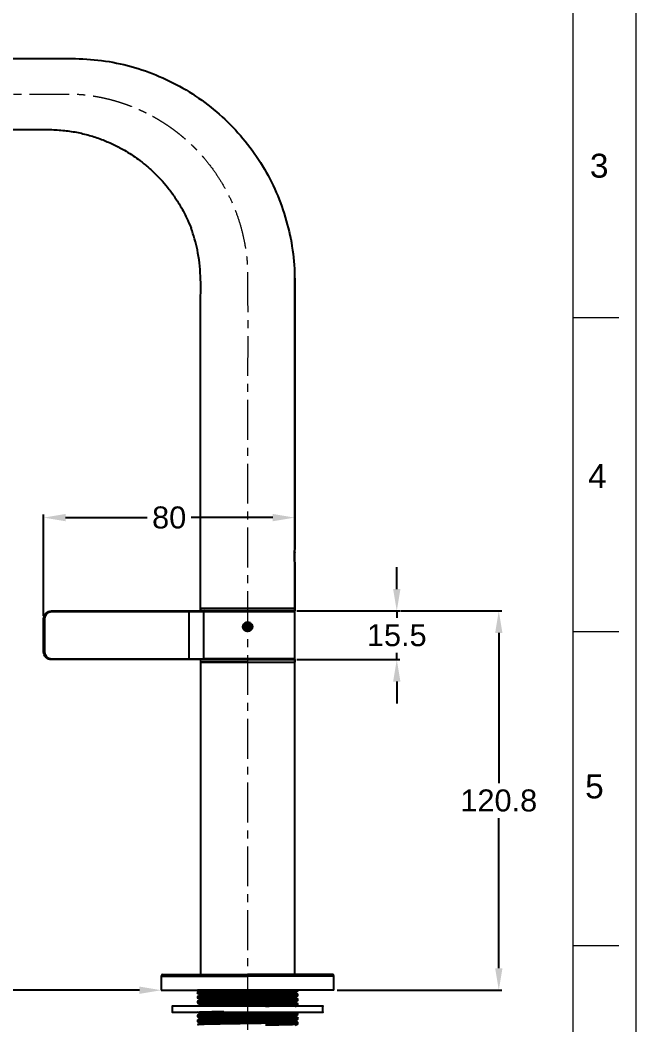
# Model space of a CAD drawing. Header units: millimetres. Extents: x 4823 to 5417, y 1245 to 2085.
# Drawn here: x 5220.6 to 5416.7, y 1540.1 to 1860.2 of the extents above; entities that cross this region are included whole.
import ezdxf

# ---------------------------------------------------------------- set-up
doc = ezdxf.new("R2010")
doc.units = ezdxf.units.MM
doc.linetypes.add('CENTERX2', pattern=[20.32, 12.7, -2.54, 2.54, -2.54])
for name, color, linetype, lineweight in [('CENTER', 1, 'CENTERX2', 15), ('DIM', 3, 'Continuous', 9), ('FORM', 7, 'Continuous', 13)]:
    doc.layers.add(name, color=color, linetype=linetype, lineweight=lineweight)
doc.styles.get("Standard").update_dxf_attribs({"font": 'arial.ttf'})
doc.dimstyles.new('사본(2) Standard', dxfattribs={"dimtxt": 6, "dimasz": 6, "dimexe": 1, "dimexo": 1, "dimgap": 0.8, "dimtad": 1, "dimtih": 1, "dimtoh": 1, "dimdec": 1, "dimdsep": 46, "dimtxsty": 'Standard', "dimcen": 0.09, "dimclrd": 3, "dimclre": 3, "dimclrt": 4, "dimadec": 0, "dimazin": 0, "dimtfac": 1, "dimtdec": 1, "dimtmove": 0, "dimatfit": 3, "dimfxl": 1.25, "dimtolj": 1, "dimtzin": 0, "dimarcsym": 1})

# ---------------------------------------------------------------- blocks, each defined once
blk = doc.blocks.new('*D9')
at = {"layer": 'Defpoints', "color": 0, "transparency": 16777216}
for p in [(5308.05, 1701.7), (5228.05, 1669.45), (5308.05, 1669.45)]:
    blk.add_point(p, dxfattribs=at)
at = {"layer": 'DIM', "color": 3, "linetype": 'ByBlock', "lineweight": -2, "transparency": 16777216}
for p, q in [((5228.05, 1670.45), (5228.05, 1702.7)), ((5235.05, 1701.7), (5261.05, 1701.7)), ((5301.05, 1701.7), (5275.06, 1701.7)), ((5308.05, 1670.45), (5308.05, 1702.7))]:
    blk.add_line(p, q, dxfattribs=at)
at = {"layer": 'DIM', "color": 3, "transparency": 16777216}
for points in [[(5235.05, 1702.87), (5235.05, 1700.54), (5228.05, 1701.7)], [(5301.05, 1702.87), (5301.05, 1700.54), (5308.05, 1701.7)]]:
    blk.add_solid(points, dxfattribs=at)
at = {"layer": 'DIM', "color": 4, "transparency": 16777216, "insert": (5268.05, 1701.7), "char_height": 7, "attachment_point": 5}
blk.add_mtext('\\A1;80', dxfattribs=at)
blk = doc.blocks.new('*D10')
at = {"layer": 'Defpoints', "color": 0, "transparency": 16777216}
for p in [(5307.75, 1671.95), (5307.75, 1656.45), (5340.55, 1656.45)]:
    blk.add_point(p, dxfattribs=at)
at = {"layer": 'DIM', "color": 3, "linetype": 'ByBlock', "lineweight": -2, "transparency": 16777216}
for p, q in [((5340.55, 1678.95), (5340.55, 1685.95)), ((5308.75, 1671.95), (5341.55, 1671.95)), ((5340.55, 1671.95), (5340.55, 1669.77)), ((5340.55, 1656.45), (5340.55, 1658.62)), ((5308.75, 1656.45), (5341.55, 1656.45)), ((5340.55, 1649.45), (5340.55, 1642.45))]:
    blk.add_line(p, q, dxfattribs=at)
at = {"layer": 'DIM', "color": 3, "transparency": 16777216}
for points in [[(5339.39, 1678.95), (5341.72, 1678.95), (5340.55, 1671.95)], [(5339.39, 1649.45), (5341.72, 1649.45), (5340.55, 1656.45)]]:
    blk.add_solid(points, dxfattribs=at)
at = {"layer": 'DIM', "color": 4, "transparency": 16777216, "insert": (5340.55, 1664.2), "char_height": 7, "attachment_point": 5}
blk.add_mtext('\\A1;15.5', dxfattribs=at)
blk = doc.blocks.new('*D11')
at = {"layer": 'Defpoints', "color": 0, "transparency": 16777216}
for p in [(5055.32, 1821.87), (5265.55, 1551.15), (5265.55, 1551.15)]:
    blk.add_point(p, dxfattribs=at)
at = {"layer": 'DIM', "color": 3, "linetype": 'ByBlock', "lineweight": -2, "transparency": 16777216}
for p, q in [((5055.32, 1820.87), (5055.32, 1550.15)), ((5062.32, 1551.15), (5146.6, 1551.15)), ((5258.55, 1551.15), (5174.27, 1551.15))]:
    blk.add_line(p, q, dxfattribs=at)
at = {"layer": 'DIM', "color": 3, "transparency": 16777216}
for points in [[(5062.32, 1552.31), (5062.32, 1549.98), (5055.32, 1551.15)], [(5258.55, 1552.31), (5258.55, 1549.98), (5265.55, 1551.15)]]:
    blk.add_solid(points, dxfattribs=at)
at = {"layer": 'DIM', "color": 4, "transparency": 16777216, "insert": (5160.44, 1551.15), "char_height": 7, "attachment_point": 5}
blk.add_mtext('\\A1;210.2', dxfattribs=at)
blk = doc.blocks.new('*D16')
at = {"layer": 'Defpoints', "color": 0, "transparency": 16777216}
for p in [(5340.71, 1671.95), (5373.05, 1671.95), (5320.55, 1551.15)]:
    blk.add_point(p, dxfattribs=at)
at = {"layer": 'DIM', "color": 3, "linetype": 'ByBlock', "lineweight": -2, "transparency": 16777216}
for p, q in [((5341.71, 1671.95), (5374.05, 1671.95)), ((5373.05, 1664.95), (5373.05, 1617.12)), ((5373.05, 1558.15), (5373.05, 1605.97)), ((5321.55, 1551.15), (5374.05, 1551.15))]:
    blk.add_line(p, q, dxfattribs=at)
at = {"layer": 'DIM', "color": 3, "transparency": 16777216}
for points in [[(5371.89, 1664.95), (5374.22, 1664.95), (5373.05, 1671.95)], [(5371.89, 1558.15), (5374.22, 1558.15), (5373.05, 1551.15)]]:
    blk.add_solid(points, dxfattribs=at)
at = {"layer": 'DIM', "color": 4, "transparency": 16777216, "insert": (5373.05, 1611.55), "char_height": 7, "attachment_point": 5}
blk.add_mtext('\\A1;120.8', dxfattribs=at)

msp = doc.modelspace()

# ---------------------------------------------------------------- linework, layer by layer
for p, q in [((5308.05, 1690.7), (5308.05, 1777.93)), ((5308.05, 1556.15), (5308.05, 1687.5)), ((5278.05, 1671.95), (5278.05, 1674.11)), ((5277.91, 1551.15), (5309.05, 1551.15))]:
    msp.add_line(p, q)
at = {"linetype": 'Continuous'}
msp.add_line((5308.05, 1692.22), (5308.05, 1692.22), dxfattribs=at)
at = {"extrusion": (0, 1, 0)}
for p, q in [((5230.55, 1671.95), (5274.32, 1671.95)), ((5274.32, 1671.65), (5230.55, 1671.65)), ((5274.32, 1671.95), (5278.54, 1671.95)), ((5274.32, 1671.95), (5274.32, 1671.65)), ((5279, 1671.65), (5274.32, 1671.65)), ((5274.32, 1671.65), (5274.32, 1656.75)), ((5278.05, 1672.75), (5278.05, 1673.55)), ((5278.05, 1672.75), (5278.05, 1671.95)), ((5278.05, 1672.75), (5308.05, 1672.75)), ((5278.05, 1672.75), (5279.15, 1672.75)), ((5292.37, 1672.75), (5278.05, 1672.75)), ((5278.54, 1671.95), (5308.05, 1671.95)), ((5279, 1671.65), (5279, 1656.75)), ((5308.05, 1671.65), (5279, 1671.65)), ((5308.05, 1672.75), (5292.37, 1672.75)), ((5306.95, 1672.75), (5307.75, 1672.75)), ((5308.05, 1673.55), (5308.05, 1672.75)), ((5308.05, 1672.75), (5308.05, 1671.95)), ((5308.05, 1656.75), (5308.05, 1671.65)), ((5228.05, 1658.95), (5228.05, 1669.45)), ((5228.35, 1669.45), (5228.35, 1658.95)), ((5292, 1667.99), (5292, 1665.88)), ((5292.38, 1668.27), (5292.38, 1665.62)), ((5292.57, 1668.35), (5292.57, 1665.55)), ((5293.05, 1668.43), (5293.05, 1665.47)), ((5293.53, 1668.35), (5293.53, 1665.55)), ((5293.73, 1668.28), (5293.73, 1665.63)), ((5294.11, 1668.01), (5294.11, 1665.91)), ((5230.55, 1656.75), (5274.32, 1656.75)), ((5274.32, 1656.45), (5230.55, 1656.45)), ((5274.32, 1656.45), (5274.32, 1656.75)), ((5274.32, 1656.75), (5279, 1656.75)), ((5278.54, 1656.45), (5274.32, 1656.45)), ((5278.05, 1656.45), (5278.05, 1655.65)), ((5278.05, 1655.65), (5278.05, 1556.15)), ((5278.05, 1655.65), (5308.05, 1655.65)), ((5293.05, 1655.65), (5278.05, 1655.65)), ((5278.54, 1656.45), (5308.05, 1656.45)), ((5308.05, 1656.75), (5279, 1656.75)), ((5293.05, 1655.65), (5308.05, 1655.65)), ((5308.05, 1656.45), (5308.05, 1655.65)), ((5308.05, 1556.15), (5308.05, 1655.65)), ((5266.05, 1556.15), (5293.05, 1556.15)), ((5320.05, 1556.15), (5293.05, 1556.15)), ((5265.55, 1555.65), (5265.55, 1551.15)), ((5265.55, 1555.65), (5293.05, 1555.65)), ((5320.55, 1555.65), (5293.05, 1555.65)), ((5320.55, 1551.15), (5320.55, 1555.65)), ((5265.55, 1551.15), (5293.05, 1551.15)), ((5320.55, 1551.15), (5293.05, 1551.15))]:
    msp.add_line(p, q, dxfattribs=at)
at = {"extrusion": (0, 0, -1)}
for centre, start, end in [((-5230.55, 1669.45), 360, 90), ((-5230.55, 1658.95), 270, 360)]:
    msp.add_arc(centre, 2.5, start, end, dxfattribs=at)
for centre, radius, start, end in [((5230.55, 1669.45), 2.2, 90, 180), ((5307.75, 1671.65), 0.3, 0, 90), ((5230.55, 1658.95), 2.2, 180, 270), ((5307.75, 1656.75), 0.3, 270, 0), ((5266.05, 1555.65), 0.5, 90, 180), ((5320.05, 1555.65), 0.5, 0, 90)]:
    msp.add_arc(centre, radius, start, end)
for centre, start_param, end_param in [((5279.28, 1671.65), 0, 1.570796), ((5279.28, 1656.75), 1.570796, 3.141593)]:
    msp.add_ellipse(centre, major_axis=(0, 0.3), ratio=0.93675, start_param=start_param, end_param=end_param)
for points, knots in [([(5028.55, 1847.95), (5031.57, 1847.95), (5037.77, 1847.95), (5047.16, 1847.95), (5056.71, 1847.95), (5066.27, 1847.95), (5075.82, 1847.95), (5085.37, 1847.95), (5094.93, 1847.95), (5104.48, 1847.95), (5114.03, 1847.95), (5123.59, 1847.95), (5133.14, 1847.95), (5142.69, 1847.95), (5152.25, 1847.95), (5161.8, 1847.95), (5171.36, 1847.95), (5180.91, 1847.95), (5190.46, 1847.95), (5200.02, 1847.95), (5209.57, 1847.94), (5219.12, 1847.96), (5228.69, 1847.91), (5238.18, 1848.09), (5247.76, 1847.37), (5257.1, 1845.28), (5266.1, 1841.97), (5274.56, 1837.48), (5282.34, 1831.9), (5289.31, 1825.33), (5295.33, 1817.88), (5300.29, 1809.7), (5304.12, 1800.89), (5306.72, 1791.69), (5308.1, 1782.2), (5308.04, 1772.65), (5308.06, 1763.12), (5308.05, 1744.72), (5308.05, 1721.96), (5308.05, 1701.12), (5308.05, 1691.5)], [0, 0, 0, 0, 0.0221, 0.04542, 0.068741, 0.092061, 0.115382, 0.138703, 0.162023, 0.185344, 0.208664, 0.231985, 0.255305, 0.278626, 0.301946, 0.325267, 0.348587, 0.371908, 0.395228, 0.418549, 0.441869, 0.46519, 0.48851, 0.511831, 0.535151, 0.558472, 0.581792, 0.605113, 0.628433, 0.651754, 0.675074, 0.698395, 0.721715, 0.745036, 0.768356, 0.791677, 0.814997, 0.838318, 0.925146, 1, 1, 1, 1]), ([(5067.54, 1825.2), (5069.74, 1825.2), (5076.65, 1825.21), (5088.08, 1825.23), (5101.61, 1825.24), (5114.29, 1825.26), (5126.16, 1825.27), (5137.23, 1825.28), (5147.76, 1825.29), (5157.75, 1825.3), (5167.19, 1825.31), (5176.09, 1825.32), (5184.44, 1825.32), (5192.25, 1825.33), (5199.52, 1825.33), (5206.28, 1825.34), (5212.63, 1825.35), (5218.68, 1825.33), (5224.48, 1825.4), (5229.8, 1825.38), (5234.64, 1825.08), (5239, 1824.43), (5243.1, 1823.39), (5246.94, 1822.07), (5250.49, 1820.52), (5253.5, 1818.93), (5256.06, 1817.36), (5258.34, 1815.78), (5260.74, 1813.91), (5263.11, 1811.79), (5265.4, 1809.45), (5267.57, 1806.93), (5269.72, 1804.05), (5271.79, 1800.78), (5273.59, 1797.36), (5274.6, 1795), (5275.03, 1793.88)], [0.0000332, 0.0000332, 0.0000332, 0.0000332, 0.0193314, 0.0606419, 0.1001646, 0.1378996, 0.1718407, 0.2041924, 0.2349547, 0.2641276, 0.2917109, 0.3177048, 0.3421092, 0.3649241, 0.3861489, 0.4058156, 0.4241875, 0.4418454, 0.4588033, 0.475041, 0.4884263, 0.5012793, 0.51364, 0.525485, 0.5367933, 0.547571, 0.5553111, 0.5630474, 0.5718953, 0.5819627, 0.5908944, 0.6006051, 0.6110969, 0.6223758, 0.6344445, 0.6449193, 0.6449193, 0.6449193, 0.6449193]), ([(5278.05, 1673.55), (5278.05, 1678), (5278.05, 1693.55), (5278.06, 1719.95), (5278.04, 1746.1), (5278.06, 1761.9), (5278.01, 1770.32), (5278.22, 1778.63), (5277.31, 1786.63), (5275.87, 1791.63), (5275.03, 1793.88)], [0, 0, 0, 0, 0.0371081, 0.1297652, 0.2224223, 0.2473082, 0.2721941, 0.29708, 0.3219659, 0.3434025, 0.3434025, 0.3434025, 0.3434025]), ([(5307.92, 1689.5), (5307.92, 1689.63), (5307.92, 1689.76), (5307.93, 1689.95), (5307.93, 1690.02), (5307.93, 1690.11), (5307.93, 1690.14), (5307.94, 1690.2), (5307.94, 1690.23), (5307.94, 1690.39), (5307.95, 1690.5), (5307.96, 1690.64), (5307.96, 1690.66), (5307.97, 1690.72), (5307.97, 1690.74), (5307.98, 1690.82), (5307.98, 1690.87), (5307.99, 1691), (5308, 1691.09), (5308.01, 1691.18), (5308.01, 1691.2), (5308.02, 1691.23), (5308.02, 1691.25), (5308.03, 1691.29), (5308.03, 1691.35), (5308.04, 1691.39), (5308.04, 1691.42), (5308.04, 1691.43), (5308.05, 1691.45), (5308.05, 1691.45), (5308.05, 1691.49), (5308.05, 1691.5), (5308.05, 1691.5)], [0, 0, 0, 0, 0.125, 0.125, 0.1875, 0.1875, 0.21875, 0.21875, 0.25, 0.25, 0.375, 0.375, 0.40625, 0.40625, 0.4375, 0.4375, 0.5, 0.5, 0.625, 0.625, 0.65625, 0.65625, 0.6875, 0.6875, 0.75, 0.8125, 0.8125, 0.84375, 0.84375, 0.875, 0.875, 1, 1, 1, 1]), ([(5308.05, 1690.7), (5308.05, 1690.7), (5308.05, 1690.69), (5308.05, 1690.65), (5308.04, 1690.63), (5308.04, 1690.6), (5308.04, 1690.59), (5308.04, 1690.57), (5308.03, 1690.56), (5308.03, 1690.5), (5308.02, 1690.43), (5308.01, 1690.34), (5308.01, 1690.33), (5308, 1690.29), (5308, 1690.27), (5307.99, 1690.2), (5307.99, 1690.16), (5307.98, 1690.02), (5307.97, 1689.92), (5307.96, 1689.78), (5307.96, 1689.76), (5307.95, 1689.7), (5307.95, 1689.67), (5307.94, 1689.59), (5307.94, 1689.47), (5307.93, 1689.34), (5307.93, 1689.25), (5307.93, 1689.22), (5307.93, 1689.16), (5307.92, 1689.12), (5307.92, 1688.96), (5307.92, 1688.83), (5307.92, 1688.7)], [0, 0, 0, 0, 0.125, 0.125, 0.1875, 0.1875, 0.21875, 0.21875, 0.25, 0.25, 0.375, 0.375, 0.40625, 0.40625, 0.4375, 0.4375, 0.5, 0.5, 0.625, 0.625, 0.65625, 0.65625, 0.6875, 0.6875, 0.75, 0.8125, 0.8125, 0.84375, 0.84375, 0.875, 0.875, 1, 1, 1, 1]), ([(5308.05, 1687.5), (5308.05, 1687.5), (5308.05, 1687.51), (5308.05, 1687.55), (5308.04, 1687.57), (5308.04, 1687.59), (5308.04, 1687.6), (5308.04, 1687.63), (5308.03, 1687.64), (5308.03, 1687.7), (5308.02, 1687.76), (5308.01, 1687.85), (5308.01, 1687.87), (5308, 1687.91), (5308, 1687.93), (5307.99, 1687.99), (5307.99, 1688.04), (5307.98, 1688.18), (5307.97, 1688.28), (5307.96, 1688.41), (5307.96, 1688.44), (5307.95, 1688.5), (5307.95, 1688.53), (5307.94, 1688.61), (5307.94, 1688.73), (5307.93, 1688.85), (5307.93, 1688.95), (5307.93, 1688.98), (5307.93, 1689.04), (5307.92, 1689.07), (5307.92, 1689.24), (5307.92, 1689.37), (5307.92, 1689.5)], [0, 0, 0, 0, 0.125, 0.125, 0.1875, 0.1875, 0.21875, 0.21875, 0.25, 0.25, 0.375, 0.375, 0.40625, 0.40625, 0.4375, 0.4375, 0.5, 0.5, 0.625, 0.625, 0.65625, 0.65625, 0.6875, 0.6875, 0.75, 0.8125, 0.8125, 0.84375, 0.84375, 0.875, 0.875, 1, 1, 1, 1]), ([(5307.92, 1688.7), (5307.92, 1688.57), (5307.92, 1688.44), (5307.93, 1688.24), (5307.93, 1688.18), (5307.93, 1688.09), (5307.93, 1688.06), (5307.94, 1687.99), (5307.94, 1687.96), (5307.94, 1687.81), (5307.95, 1687.7), (5307.96, 1687.56), (5307.96, 1687.53), (5307.97, 1687.48), (5307.97, 1687.46), (5307.98, 1687.38), (5307.98, 1687.33), (5307.99, 1687.19), (5308, 1687.11), (5308.01, 1687.02), (5308.01, 1687), (5308.02, 1686.97), (5308.02, 1686.95), (5308.03, 1686.9), (5308.03, 1686.85), (5308.04, 1686.8), (5308.04, 1686.78), (5308.04, 1686.77), (5308.05, 1686.75), (5308.05, 1686.74), (5308.05, 1686.71), (5308.05, 1686.7), (5308.05, 1686.7)], [0, 0, 0, 0, 0.125, 0.125, 0.1875, 0.1875, 0.21875, 0.21875, 0.25, 0.25, 0.375, 0.375, 0.40625, 0.40625, 0.4375, 0.4375, 0.5, 0.5, 0.625, 0.625, 0.65625, 0.65625, 0.6875, 0.6875, 0.75, 0.8125, 0.8125, 0.84375, 0.84375, 0.875, 0.875, 1, 1, 1, 1]), ([(5308.05, 1687.5), (5308.05, 1687.29), (5308.05, 1682.63), (5308.05, 1677.99), (5308.05, 1673.55)], [0, 0, 0, 0, 0.044118, 1, 1, 1, 1]), ([(5308.05, 1672.75), (5308.05, 1677.19), (5308.05, 1681.83), (5308.05, 1686.49), (5308.05, 1686.7)], [0, 0, 0, 0, 0.955882, 1, 1, 1, 1]), ([(5278.34, 1672.75), (5278.43, 1672.75), (5278.55, 1672.75), (5278.84, 1672.75), (5279, 1672.75), (5279.38, 1672.75), (5279.59, 1672.75), (5280.05, 1672.75), (5280.3, 1672.75), (5280.85, 1672.75), (5281.14, 1672.75), (5281.76, 1672.75), (5282.09, 1672.75), (5282.79, 1672.75), (5283.15, 1672.75), (5283.91, 1672.75), (5284.31, 1672.75), (5285.12, 1672.75), (5285.54, 1672.75), (5286.41, 1672.75), (5286.86, 1672.75), (5287.77, 1672.75), (5288.23, 1672.75), (5289.17, 1672.75), (5289.64, 1672.75), (5290.61, 1672.75), (5291.09, 1672.75), (5292.07, 1672.75), (5292.56, 1672.75), (5293.49, 1672.75), (5293.92, 1672.75), (5294.79, 1672.75), (5295.23, 1672.75), (5296.09, 1672.75), (5296.51, 1672.75), (5297.36, 1672.75), (5297.77, 1672.75), (5298.59, 1672.75), (5299, 1672.75), (5299.79, 1672.75), (5300.18, 1672.75), (5300.93, 1672.75), (5301.3, 1672.75), (5302.02, 1672.75), (5302.36, 1672.75), (5303.03, 1672.75), (5303.35, 1672.75), (5303.97, 1672.75), (5304.27, 1672.75), (5304.83, 1672.75), (5305.09, 1672.75), (5305.59, 1672.75), (5305.83, 1672.75), (5306.26, 1672.75), (5306.47, 1672.75), (5306.83, 1672.75), (5307, 1672.75), (5307.3, 1672.75), (5307.43, 1672.75), (5307.66, 1672.75), (5307.75, 1672.75), (5307.9, 1672.75), (5307.96, 1672.75), (5308.03, 1672.75), (5308.05, 1672.75), (5308.05, 1672.75)], [0, 0, 0, 0, 0.033351, 0.033351, 0.066703, 0.066703, 0.100043, 0.100043, 0.133374, 0.133374, 0.166697, 0.166697, 0.200017, 0.200017, 0.233334, 0.233334, 0.266653, 0.266653, 0.299976, 0.299976, 0.333376, 0.333376, 0.366712, 0.366712, 0.400041, 0.400041, 0.433344, 0.433344, 0.46668, 0.46668, 0.496262, 0.496262, 0.525905, 0.525905, 0.555549, 0.555549, 0.58519, 0.58519, 0.614828, 0.614828, 0.644459, 0.644459, 0.674085, 0.674085, 0.703705, 0.703705, 0.733321, 0.733321, 0.762933, 0.762933, 0.792544, 0.792544, 0.822157, 0.822157, 0.851906, 0.851906, 0.881492, 0.881492, 0.911125, 0.911125, 0.940754, 0.940754, 0.970361, 0.970361, 1, 1, 1, 1]), ([(5291.55, 1666.95), (5291.55, 1667.05), (5291.56, 1667.14), (5291.59, 1667.29), (5291.6, 1667.33), (5291.62, 1667.41), (5291.63, 1667.43), (5291.65, 1667.48), (5291.66, 1667.5), (5291.7, 1667.61), (5291.75, 1667.7), (5291.82, 1667.8), (5291.83, 1667.82), (5291.86, 1667.86), (5291.88, 1667.88), (5291.92, 1667.94), (5291.96, 1667.97), (5292.06, 1668.08), (5292.14, 1668.14), (5292.24, 1668.21), (5292.26, 1668.22), (5292.3, 1668.25), (5292.32, 1668.26), (5292.39, 1668.29), (5292.48, 1668.33), (5292.57, 1668.37), (5292.64, 1668.39), (5292.66, 1668.4), (5292.71, 1668.41), (5292.73, 1668.41), (5292.86, 1668.44), (5292.95, 1668.45), (5293.1, 1668.45), (5293.15, 1668.44), (5293.22, 1668.44), (5293.25, 1668.43), (5293.3, 1668.43), (5293.32, 1668.42), (5293.44, 1668.4), (5293.53, 1668.37), (5293.65, 1668.32), (5293.67, 1668.31), (5293.71, 1668.29), (5293.74, 1668.28), (5293.8, 1668.25), (5293.84, 1668.22), (5293.97, 1668.14), (5294.04, 1668.08), (5294.18, 1667.94), (5294.24, 1667.86), (5294.33, 1667.74), (5294.35, 1667.7), (5294.39, 1667.63), (5294.4, 1667.61), (5294.42, 1667.57), (5294.43, 1667.54), (5294.48, 1667.43), (5294.5, 1667.34), (5294.53, 1667.22), (5294.53, 1667.19), (5294.54, 1667.14), (5294.54, 1667.12), (5294.55, 1667.05), (5294.55, 1667), (5294.55, 1666.95)], [0, 0, 0, 0, 0.0625, 0.0625, 0.09375, 0.09375, 0.109375, 0.109375, 0.125, 0.125, 0.1875, 0.1875, 0.203125, 0.203125, 0.21875, 0.21875, 0.25, 0.25, 0.3125, 0.3125, 0.328125, 0.328125, 0.34375, 0.34375, 0.375, 0.40625, 0.40625, 0.421875, 0.421875, 0.4375, 0.4375, 0.5, 0.5, 0.53125, 0.53125, 0.546875, 0.546875, 0.5625, 0.5625, 0.625, 0.625, 0.640625, 0.640625, 0.65625, 0.65625, 0.6875, 0.6875, 0.75, 0.75, 0.8125, 0.8125, 0.84375, 0.84375, 0.859375, 0.859375, 0.875, 0.875, 0.9375, 0.9375, 0.953125, 0.953125, 0.96875, 0.96875, 1, 1, 1, 1]), ([(5294.55, 1666.95), (5294.55, 1666.85), (5294.54, 1666.75), (5294.51, 1666.61), (5294.5, 1666.56), (5294.48, 1666.49), (5294.47, 1666.46), (5294.46, 1666.42), (5294.45, 1666.4), (5294.4, 1666.28), (5294.35, 1666.2), (5294.29, 1666.09), (5294.27, 1666.07), (5294.24, 1666.03), (5294.23, 1666.01), (5294.18, 1665.96), (5294.15, 1665.92), (5294.04, 1665.82), (5293.97, 1665.75), (5293.87, 1665.69), (5293.84, 1665.67), (5293.8, 1665.65), (5293.78, 1665.64), (5293.72, 1665.6), (5293.63, 1665.56), (5293.54, 1665.53), (5293.47, 1665.5), (5293.44, 1665.5), (5293.39, 1665.49), (5293.37, 1665.48), (5293.25, 1665.46), (5293.15, 1665.45), (5293, 1665.45), (5292.95, 1665.45), (5292.88, 1665.46), (5292.86, 1665.46), (5292.81, 1665.47), (5292.78, 1665.47), (5292.66, 1665.49), (5292.57, 1665.52), (5292.46, 1665.57), (5292.43, 1665.58), (5292.39, 1665.6), (5292.37, 1665.61), (5292.3, 1665.65), (5292.26, 1665.67), (5292.14, 1665.75), (5292.06, 1665.82), (5291.92, 1665.96), (5291.86, 1666.03), (5291.78, 1666.15), (5291.75, 1666.19), (5291.72, 1666.26), (5291.71, 1666.28), (5291.69, 1666.33), (5291.68, 1666.35), (5291.63, 1666.46), (5291.6, 1666.56), (5291.58, 1666.68), (5291.57, 1666.7), (5291.56, 1666.75), (5291.56, 1666.77), (5291.55, 1666.85), (5291.55, 1666.9), (5291.55, 1666.95)], [0, 0, 0, 0, 0.0625, 0.0625, 0.09375, 0.09375, 0.109375, 0.109375, 0.125, 0.125, 0.1875, 0.1875, 0.203125, 0.203125, 0.21875, 0.21875, 0.25, 0.25, 0.3125, 0.3125, 0.328125, 0.328125, 0.34375, 0.34375, 0.375, 0.40625, 0.40625, 0.421875, 0.421875, 0.4375, 0.4375, 0.5, 0.5, 0.53125, 0.53125, 0.546875, 0.546875, 0.5625, 0.5625, 0.625, 0.625, 0.640625, 0.640625, 0.65625, 0.65625, 0.6875, 0.6875, 0.75, 0.75, 0.8125, 0.8125, 0.84375, 0.84375, 0.859375, 0.859375, 0.875, 0.875, 0.9375, 0.9375, 0.953125, 0.953125, 0.96875, 0.96875, 1, 1, 1, 1]), ([(5307.56, 1550), (5307.84, 1549.99), (5308.39, 1549.97), (5308.89, 1549.94), (5309.03, 1549.91), (5309.05, 1549.9)], [43.391328, 43.391328, 43.391328, 43.391328, 45.37915, 47.900214, 50.004066, 50.004066, 50.004066, 50.004066]), ([(5309.05, 1549.38), (5309.05, 1549.4), (5308.92, 1549.42), (5308.38, 1549.46), (5307.84, 1549.48), (5307.58, 1549.49)], [-50.421276, -50.421276, -50.421276, -50.421276, -47.900212, -45.379148, -43.453438, -43.453438, -43.453438, -43.453438]), ([(5309.05, 1547.88), (5309.05, 1547.9), (5308.93, 1547.92), (5308.39, 1547.96), (5307.84, 1547.98), (5307.56, 1547.99)], [-32.349605, -32.349605, -32.349605, -32.349605, -29.861174, -27.372743, -25.374473, -25.374473, -25.374473, -25.374473]), ([(5307.6, 1548.5), (5307.86, 1548.49), (5308.39, 1548.47), (5308.89, 1548.44), (5309.03, 1548.41), (5309.05, 1548.4)], [-6.914123, -6.914123, -6.914123, -6.914123, -5.042132, -2.521066, -0.422333, -0.422333, -0.422333, -0.422333]), ([(5309.05, 1547.88), (5308.95, 1547.82), (5308.86, 1547.77), (5308.77, 1547.72), (5308.58, 1547.61), (5308.38, 1547.49), (5308.19, 1547.38)], [0.1000797, 0.1000797, 0.1000797, 0.1000797, 0.4207892, 0.4207892, 0.4207892, 1.0872014, 1.0872014, 1.0872014, 1.0872014]), ([(5277.05, 1544.13), (5277.05, 1544.15), (5277.18, 1544.17), (5277.78, 1544.21), (5278.75, 1544.25), (5280.04, 1544.28), (5281.66, 1544.32), (5283.48, 1544.36), (5284.82, 1544.38), (5285.46, 1544.39)], [-50.421323, -50.421323, -50.421323, -50.421323, -47.900257, -45.379191, -42.858125, -40.337059, -37.815993, -35.294926, -33.111654, -33.111654, -33.111654, -33.111654]), ([(5309.05, 1543.38), (5309.05, 1543.4), (5308.92, 1543.42), (5308.38, 1543.46), (5307.84, 1543.48), (5307.57, 1543.49)], [-50.421312, -50.421312, -50.421312, -50.421312, -47.900247, -45.379181, -43.477918, -43.477918, -43.477918, -43.477918]), ([(5277.45, 1542.58), (5277.37, 1542.59), (5277.17, 1542.6), (5277.08, 1542.62), (5277.06, 1542.63)], [46.825263, 46.825263, 46.825263, 46.825263, 47.900185, 49.996853, 49.996853, 49.996853, 49.996853])]:
    msp.add_open_spline(points, degree=3, knots=knots)
at = {"lineweight": -3}
for points, degree in [([(5309.05, 1551.15), (5293.05, 1551.15), (5277.05, 1551.15)], 2), ([(5309.05, 1546.38), (5309.05, 1546.39), (5309.05, 1546.39), (5309.05, 1546.39)], 3), ([(5308.17, 1542.88), (5308.12, 1542.86), (5307.88, 1542.84), (5307.13, 1542.8), (5306.02, 1542.76), (5304.56, 1542.72), (5302.81, 1542.68), (5300.8, 1542.64), (5298.59, 1542.6), (5296.23, 1542.57), (5293.78, 1542.53), (5291.34, 1542.49), (5288.92, 1542.45), (5286.59, 1542.41), (5284.45, 1542.37), (5282.52, 1542.33), (5280.9, 1542.29), (5279.58, 1542.26), (5278.61, 1542.22), (5278.22, 1542.19), (5278.09, 1542.18)], 3), ([(5277.14, 1542.66), (5277.17, 1542.66), (5277.21, 1542.67), (5277.25, 1542.67)], 3), ([(5277.25, 1541.68), (5277.21, 1541.68), (5277.17, 1541.68), (5277.14, 1541.67)], 3), ([(5278.09, 1542.18), (5277.67, 1542.42), (5277.25, 1542.67)], 2), ([(5309.05, 1542.4), (5309.05, 1542.38), (5308.92, 1542.36), (5308.33, 1542.32), (5307.36, 1542.28), (5306.05, 1542.25), (5304.43, 1542.21), (5302.5, 1542.17), (5300.32, 1542.13), (5298.01, 1542.1), (5295.57, 1542.06), (5293.08, 1542.02), (5290.56, 1541.99), (5288.11, 1541.95), (5285.78, 1541.91), (5283.62, 1541.87), (5281.69, 1541.83), (5280.07, 1541.8), (5278.74, 1541.76), (5277.77, 1541.72), (5277.38, 1541.7), (5277.25, 1541.68)], 3), ([(5278.09, 1542.18), (5277.67, 1541.93), (5277.25, 1541.68)], 2), ([(5278.09, 1542.18), (5277.99, 1542.17), (5277.93, 1542.16), (5277.91, 1542.15)], 3), ([(5277.93, 1540.63), (5277.93, 1540.63), (5277.93, 1540.63), (5277.93, 1540.63)], 3), ([(5308.11, 1541.36), (5308.02, 1541.35), (5307.71, 1541.33), (5306.86, 1541.29), (5305.64, 1541.25), (5304.08, 1541.21), (5302.25, 1541.17), (5300.18, 1541.13), (5297.9, 1541.09), (5295.49, 1541.05), (5293.02, 1541.02), (5290.56, 1540.98), (5288.16, 1540.94), (5285.91, 1540.9), (5283.82, 1540.86), (5281.98, 1540.82), (5280.44, 1540.78), (5279.22, 1540.74), (5278.38, 1540.7), (5278.08, 1540.68), (5277.99, 1540.67)], 3)]:
    msp.add_open_spline(points, degree=degree, dxfattribs=at)
for points, knots in [([(5277.05, 1550.13), (5277.05, 1550.15), (5277.18, 1550.17), (5277.77, 1550.21), (5278.73, 1550.25), (5280.01, 1550.28), (5281.64, 1550.32), (5283.56, 1550.36), (5285.69, 1550.39), (5288, 1550.43), (5290.44, 1550.47), (5292.99, 1550.51), (5295.53, 1550.55), (5297.97, 1550.58), (5300.3, 1550.62), (5302.49, 1550.66), (5304.44, 1550.7), (5306.07, 1550.73), (5307.36, 1550.77), (5308.33, 1550.81), (5308.89, 1550.84), (5309.03, 1550.87), (5309.05, 1550.88)], [-50.421246, -50.421246, -50.421246, -50.421246, -47.900184, -45.379122, -42.858059, -40.336997, -37.815935, -35.294872, -32.77381, -30.252748, -27.731685, -25.210623, -22.689561, -20.168498, -17.647436, -15.126374, -12.605312, -10.084249, -7.563187, -5.042125, -2.521062, -0.423101, -0.423101, -0.423101, -0.423101]), ([(5277.05, 1548.63), (5277.05, 1548.65), (5277.18, 1548.67), (5277.77, 1548.71), (5278.73, 1548.75), (5280.02, 1548.78), (5281.65, 1548.82), (5283.59, 1548.86), (5285.76, 1548.9), (5288.06, 1548.93), (5290.5, 1548.97), (5293.05, 1549.01), (5295.6, 1549.05), (5298.03, 1549.08), (5300.34, 1549.12), (5302.51, 1549.16), (5304.45, 1549.2), (5306.08, 1549.23), (5307.37, 1549.27), (5308.33, 1549.31), (5308.89, 1549.34), (5309.03, 1549.37), (5309.05, 1549.38)], [-50.421304, -50.421304, -50.421304, -50.421304, -47.900239, -45.379173, -42.858108, -40.337043, -37.815978, -35.294913, -32.773847, -30.252782, -27.731717, -25.210652, -22.689587, -20.168521, -17.647456, -15.126391, -12.605326, -10.084261, -7.563196, -5.04213, -2.521065, -0.40989, -0.40989, -0.40989, -0.40989]), ([(5301.02, 1551.15), (5300.78, 1551.14), (5299.8, 1551.13), (5298, 1551.1), (5295.57, 1551.06), (5293.07, 1551.02), (5290.54, 1550.98), (5288.09, 1550.95), (5285.75, 1550.91), (5283.59, 1550.87), (5281.67, 1550.83), (5280.02, 1550.8), (5278.73, 1550.76), (5277.76, 1550.72), (5277.21, 1550.69), (5277.08, 1550.66), (5277.06, 1550.65)], [16.827129, 16.827129, 16.827129, 16.827129, 17.647453, 20.168517, 22.689582, 25.210647, 27.731711, 30.252776, 32.773841, 35.294905, 37.81597, 40.337035, 42.858099, 45.379164, 47.900228, 49.995492, 49.995492, 49.995492, 49.995492]), ([(5285.1, 1549.88), (5284.6, 1549.89), (5283.39, 1549.91), (5281.66, 1549.95), (5280.03, 1549.98), (5278.74, 1550.02), (5277.77, 1550.06), (5277.21, 1550.09), (5277.08, 1550.12), (5277.06, 1550.13)], [-16.865007, -16.865007, -16.865007, -16.865007, -15.126383, -12.605319, -10.084255, -7.563191, -5.042128, -2.521064, -0.420518, -0.420518, -0.420518, -0.420518]), ([(5309.05, 1549.9), (5309.05, 1549.88), (5308.92, 1549.86), (5308.33, 1549.82), (5307.37, 1549.78), (5306.07, 1549.75), (5304.44, 1549.71), (5302.5, 1549.67), (5300.31, 1549.63), (5297.99, 1549.6), (5295.56, 1549.56), (5293.03, 1549.52), (5290.49, 1549.48), (5288.06, 1549.45), (5285.73, 1549.41), (5283.59, 1549.37), (5281.65, 1549.33), (5280.01, 1549.3), (5278.72, 1549.26), (5277.76, 1549.22), (5277.21, 1549.19), (5277.07, 1549.16), (5277.06, 1549.15)], [-50.421301, -50.421301, -50.421301, -50.421301, -47.900236, -45.379171, -42.858106, -40.337041, -37.815976, -35.294911, -32.773845, -30.25278, -27.731715, -25.21065, -22.689585, -20.16852, -17.647455, -15.12639, -12.605325, -10.08426, -7.563195, -5.04213, -2.521065, -0.411342, -0.411342, -0.411342, -0.411342]), ([(5308.19, 1550.38), (5308.17, 1550.37), (5308.03, 1550.35), (5307.44, 1550.31), (5306.47, 1550.27), (5305.14, 1550.23), (5303.48, 1550.2), (5301.56, 1550.16), (5299.4, 1550.12), (5297.08, 1550.08), (5294.65, 1550.04), (5292.21, 1550), (5289.76, 1549.96), (5287.41, 1549.92), (5285.19, 1549.89), (5283.19, 1549.85), (5281.46, 1549.81), (5280.01, 1549.77), (5278.91, 1549.73), (5278.19, 1549.69), (5277.97, 1549.67), (5277.93, 1549.65)], [202.54655, 202.54655, 202.54655, 202.54655, 204.652652, 207.118347, 209.584041, 212.049736, 214.515431, 216.981125, 219.44682, 221.912514, 224.378209, 226.843904, 229.309598, 231.775293, 234.240987, 236.706682, 239.172377, 241.638071, 244.103766, 246.56946, 249.035155, 249.035155, 249.035155, 249.035155]), ([(5277.05, 1547.13), (5277.05, 1547.15), (5277.18, 1547.17), (5277.77, 1547.21), (5278.74, 1547.25), (5280.03, 1547.28), (5281.66, 1547.32), (5283.6, 1547.36), (5285.79, 1547.4), (5288.11, 1547.43), (5290.54, 1547.47), (5293.07, 1547.51), (5295.61, 1547.55), (5298.05, 1547.58), (5300.37, 1547.62), (5302.52, 1547.66), (5304.45, 1547.7), (5306.09, 1547.73), (5307.38, 1547.77), (5308.34, 1547.81), (5308.89, 1547.84), (5309.03, 1547.87), (5309.05, 1547.88)], [-50.421303, -50.421303, -50.421303, -50.421303, -47.900238, -45.379173, -42.858107, -40.337042, -37.815977, -35.294912, -32.773847, -30.252782, -27.731717, -25.210651, -22.689586, -20.168521, -17.647456, -15.126391, -12.605326, -10.084261, -7.563195, -5.04213, -2.521065, -0.418806, -0.418806, -0.418806, -0.418806]), ([(5285.09, 1548.38), (5284.79, 1548.39), (5283.86, 1548.4), (5282.39, 1548.43), (5280.81, 1548.47), (5279.48, 1548.5), (5278.41, 1548.53), (5277.64, 1548.57), (5277.19, 1548.6), (5277.07, 1548.62), (5277.06, 1548.63)], [-16.831119, -16.831119, -16.831119, -16.831119, -15.797889, -13.541048, -11.284206, -9.027365, -6.770524, -4.513683, -2.256841, -0.411336, -0.411336, -0.411336, -0.411336]), ([(5309.05, 1548.4), (5309.05, 1548.38), (5308.92, 1548.36), (5308.33, 1548.32), (5307.37, 1548.29), (5306.08, 1548.25), (5304.45, 1548.21), (5302.51, 1548.17), (5300.34, 1548.13), (5298.03, 1548.1), (5295.59, 1548.06), (5293.05, 1548.02), (5290.5, 1547.98), (5288.07, 1547.95), (5285.76, 1547.91), (5283.6, 1547.87), (5281.66, 1547.83), (5280.03, 1547.8), (5278.73, 1547.76), (5277.77, 1547.72), (5277.21, 1547.69), (5277.08, 1547.66), (5277.06, 1547.65)], [-50.421307, -50.421307, -50.421307, -50.421307, -47.900242, -45.379177, -42.858111, -40.337046, -37.81598, -35.294915, -32.77385, -30.252784, -27.731719, -25.210654, -22.689588, -20.168523, -17.647458, -15.126392, -12.605327, -10.084261, -7.563196, -5.042131, -2.521065, -0.422744, -0.422744, -0.422744, -0.422744]), ([(5309.05, 1546.9), (5309.05, 1546.88), (5308.92, 1546.86), (5308.34, 1546.82), (5307.38, 1546.79), (5306.09, 1546.75), (5304.47, 1546.71), (5302.55, 1546.67), (5300.42, 1546.64), (5298.1, 1546.6), (5295.66, 1546.56), (5293.12, 1546.52), (5290.57, 1546.49), (5288.13, 1546.45), (5285.8, 1546.41), (5283.61, 1546.37), (5281.67, 1546.33), (5280.04, 1546.3), (5278.74, 1546.26), (5277.77, 1546.22), (5277.21, 1546.19), (5277.08, 1546.16), (5277.06, 1546.15)], [-50.42125, -50.42125, -50.42125, -50.42125, -47.900188, -45.379125, -42.858063, -40.337, -37.815938, -35.294875, -32.773813, -30.25275, -27.731688, -25.210625, -22.689563, -20.1685, -17.647438, -15.126375, -12.605313, -10.08425, -7.563188, -5.042125, -2.521063, -0.423333, -0.423333, -0.423333, -0.423333]), ([(5308.18, 1548.88), (5308.14, 1548.87), (5307.93, 1548.84), (5307.22, 1548.8), (5306.14, 1548.76), (5304.71, 1548.72), (5303, 1548.69), (5301.03, 1548.65), (5298.82, 1548.61), (5296.45, 1548.57), (5294, 1548.53), (5291.52, 1548.49), (5289.1, 1548.45), (5286.78, 1548.41), (5284.63, 1548.38), (5282.7, 1548.34), (5281.04, 1548.3), (5279.69, 1548.26), (5278.69, 1548.22), (5278.09, 1548.18), (5277.93, 1548.16), (5277.91, 1548.15)], [298.349047, 298.349047, 298.349047, 298.349047, 300.814742, 303.280436, 305.746131, 308.211825, 310.67752, 313.143215, 315.608909, 318.074604, 320.540298, 323.005993, 325.471688, 327.937382, 330.403077, 332.868771, 335.334466, 337.800161, 340.265855, 342.73155, 344.96867, 344.96867, 344.96867, 344.96867]), ([(5308.13, 1547.37), (5308.05, 1547.35), (5307.75, 1547.33), (5306.93, 1547.29), (5305.75, 1547.25), (5304.23, 1547.21), (5302.42, 1547.17), (5300.36, 1547.14), (5298.1, 1547.1), (5295.74, 1547.06), (5293.32, 1547.02), (5290.84, 1546.98), (5288.44, 1546.94), (5286.14, 1546.9), (5284.06, 1546.86), (5282.21, 1546.83), (5280.63, 1546.79), (5279.38, 1546.75), (5278.48, 1546.71), (5278.03, 1546.68), (5277.93, 1546.66), (5277.91, 1546.65)], [32.05403, 32.05403, 32.05403, 32.05403, 34.519725, 36.985419, 39.451114, 41.916809, 44.382503, 46.848198, 49.313892, 51.779587, 54.245282, 56.710976, 59.176671, 61.642365, 64.10806, 66.573755, 69.039449, 71.505144, 73.970839, 76.436533, 77.979022, 77.979022, 77.979022, 77.979022]), ([(5298.76, 1546.1), (5299.29, 1546.1), (5300.58, 1546.13), (5302.51, 1546.16), (5304.44, 1546.2), (5306.08, 1546.23), (5307.37, 1546.27), (5308.34, 1546.31), (5308.89, 1546.34), (5309.03, 1546.37), (5309.04, 1546.38)], [31.069591, 31.069591, 31.069591, 31.069591, 32.773839, 35.294903, 37.815968, 40.337032, 42.858097, 45.379161, 47.900226, 49.947423, 49.947423, 49.947423, 49.947423]), ([(5300.65, 1543.64), (5300.56, 1543.64), (5299.72, 1543.66), (5298.09, 1543.68), (5295.65, 1543.72), (5293.13, 1543.76), (5290.64, 1543.79), (5288.18, 1543.83), (5285.84, 1543.87), (5283.64, 1543.91), (5281.69, 1543.95), (5280.06, 1543.98), (5278.75, 1544.02), (5277.77, 1544.06), (5277.21, 1544.09), (5277.07, 1544.12), (5277.06, 1544.13)], [-33.084681, -33.084681, -33.084681, -33.084681, -32.773853, -30.252787, -27.731722, -25.210656, -22.68959, -20.168525, -17.647459, -15.126394, -12.605328, -10.084262, -7.563197, -5.042131, -2.521066, -0.413243, -0.413243, -0.413243, -0.413243]), ([(5309.05, 1543.9), (5309.05, 1543.88), (5308.92, 1543.86), (5308.33, 1543.82), (5307.35, 1543.78), (5306.06, 1543.75), (5304.44, 1543.71), (5302.54, 1543.67), (5300.38, 1543.64), (5298.06, 1543.6), (5295.62, 1543.56), (5293.12, 1543.52), (5290.62, 1543.49), (5288.16, 1543.45), (5285.82, 1543.41), (5283.63, 1543.37), (5281.69, 1543.33), (5280.05, 1543.3), (5278.75, 1543.26), (5277.77, 1543.22), (5277.21, 1543.19), (5277.08, 1543.16), (5277.06, 1543.15)], [-50.421321, -50.421321, -50.421321, -50.421321, -47.900255, -45.379189, -42.858123, -40.337057, -37.815991, -35.294925, -32.773859, -30.252793, -27.731727, -25.210661, -22.689595, -20.168528, -17.647462, -15.126396, -12.60533, -10.084264, -7.563198, -5.042132, -2.521066, -0.426303, -0.426303, -0.426303, -0.426303]), ([(5277.25, 1542.67), (5277.38, 1542.68), (5277.77, 1542.71), (5278.74, 1542.75), (5280.06, 1542.78), (5281.67, 1542.82), (5283.58, 1542.86), (5285.72, 1542.9), (5288.03, 1542.93), (5290.47, 1542.97), (5292.99, 1543.01), (5295.49, 1543.04), (5297.94, 1543.08), (5300.27, 1543.12), (5302.47, 1543.16), (5304.42, 1543.2), (5306.05, 1543.23), (5307.36, 1543.27), (5308.33, 1543.31), (5308.89, 1543.34), (5309.03, 1543.37), (5309.05, 1543.38)], [-47.899997, -47.899997, -47.899997, -47.899997, -45.378945, -42.857892, -40.33684, -37.815787, -35.294735, -32.773682, -30.25263, -27.731577, -25.210525, -22.689472, -20.16842, -17.647367, -15.126315, -12.605262, -10.08421, -7.563157, -5.042105, -2.521052, -0.421692, -0.421692, -0.421692, -0.421692]), ([(5297.54, 1544.09), (5297.31, 1544.08), (5296.29, 1544.07), (5294.42, 1544.04), (5291.94, 1544), (5289.5, 1543.96), (5287.15, 1543.92), (5284.96, 1543.88), (5282.99, 1543.84), (5281.28, 1543.8), (5279.88, 1543.77), (5278.83, 1543.73), (5278.14, 1543.69), (5277.95, 1543.66), (5277.92, 1543.65)], [240.917602, 240.917602, 240.917602, 240.917602, 241.638073, 244.103767, 246.569462, 249.035157, 251.500851, 253.966546, 256.43224, 258.897935, 261.36363, 263.829324, 266.295019, 268.760713, 268.760713, 268.760713, 268.760713]), ([(5297.56, 1544.2), (5297.68, 1544.2), (5298.59, 1544.19), (5300.27, 1544.16), (5302.47, 1544.12), (5304.41, 1544.08), (5306.05, 1544.05), (5307.36, 1544.01), (5308.33, 1543.97), (5308.89, 1543.94), (5309.03, 1543.91), (5309.05, 1543.9)], [29.894849, 29.894849, 29.894849, 29.894849, 30.252789, 32.773855, 35.294921, 37.815987, 40.337052, 42.858118, 45.379184, 47.90025, 50.006611, 50.006611, 50.006611, 50.006611]), ([(5277.05, 1541.13), (5277.05, 1541.15), (5277.18, 1541.17), (5277.77, 1541.21), (5278.73, 1541.25), (5280.01, 1541.28), (5281.64, 1541.32), (5283.56, 1541.36), (5285.7, 1541.39), (5288.01, 1541.43), (5290.45, 1541.47), (5292.99, 1541.51), (5295.54, 1541.55), (5297.98, 1541.58), (5300.31, 1541.62), (5302.49, 1541.66), (5304.44, 1541.7), (5306.07, 1541.73), (5307.36, 1541.77), (5308.33, 1541.81), (5308.89, 1541.84), (5309.03, 1541.87), (5309.05, 1541.88)], [-50.42125, -50.42125, -50.42125, -50.42125, -47.900188, -45.379125, -42.858063, -40.337, -37.815938, -35.294875, -32.773813, -30.25275, -27.731688, -25.210625, -22.689563, -20.1685, -17.647438, -15.126375, -12.605313, -10.08425, -7.563188, -5.042125, -2.521063, -0.424749, -0.424749, -0.424749, -0.424749]), ([(5309.05, 1540.9), (5309.05, 1540.89), (5308.92, 1540.86), (5308.33, 1540.82), (5307.37, 1540.78), (5306.07, 1540.75), (5304.45, 1540.71), (5302.5, 1540.67), (5300.32, 1540.63), (5297.99, 1540.6), (5295.57, 1540.56), (5293.03, 1540.52), (5290.49, 1540.48), (5288.06, 1540.45), (5285.74, 1540.41), (5283.59, 1540.37), (5281.65, 1540.33), (5280.01, 1540.3), (5278.72, 1540.26), (5277.76, 1540.22), (5277.21, 1540.19), (5277.07, 1540.16), (5277.06, 1540.15)], [-50.421305, -50.421305, -50.421305, -50.421305, -47.900239, -45.379174, -42.858109, -40.337044, -37.815978, -35.294913, -32.773848, -30.252783, -27.731717, -25.210652, -22.689587, -20.168522, -17.647457, -15.126391, -12.605326, -10.084261, -7.563196, -5.04213, -2.521065, -0.410662, -0.410662, -0.410662, -0.410662]), ([(5298.76, 1540.1), (5299.29, 1540.1), (5300.57, 1540.12), (5302.51, 1540.16), (5304.45, 1540.2), (5306.08, 1540.23), (5307.37, 1540.27), (5308.33, 1540.31), (5308.89, 1540.34), (5309.03, 1540.37), (5309.05, 1540.38)], [31.052832, 31.052832, 31.052832, 31.052832, 32.773853, 35.294919, 37.815985, 40.33705, 42.858116, 45.379182, 47.900247, 50.005532, 50.005532, 50.005532, 50.005532]), ([(5301.02, 1542.65), (5301.51, 1542.64), (5302.7, 1542.62), (5304.42, 1542.58), (5306.06, 1542.55), (5307.36, 1542.51), (5308.34, 1542.47), (5308.89, 1542.44), (5309.03, 1542.41), (5309.05, 1542.4)], [-16.816006, -16.816006, -16.816006, -16.816006, -15.126394, -12.605328, -10.084262, -7.563197, -5.042131, -2.521066, -0.420512, -0.420512, -0.420512, -0.420512])]:
    msp.add_open_spline(points, degree=3, knots=knots, dxfattribs=at)
for points, degree in [([(5277.05, 1550.65), (5277.05, 1550.39), (5277.05, 1550.13)], 2), ([(5277.06, 1550.65), (5277.34, 1550.82), (5277.63, 1550.98), (5277.91, 1551.15)], 3), ([(5277.91, 1549.63), (5277.63, 1549.8), (5277.34, 1549.96), (5277.06, 1550.13)], 3), ([(5277.06, 1549.15), (5277.34, 1549.32), (5277.63, 1549.48), (5277.91, 1549.65)], 3), ([(5309.05, 1550.88), (5308.76, 1550.71), (5308.48, 1550.55), (5308.19, 1550.38)], 3), ([(5308.19, 1550.4), (5308.48, 1550.23), (5308.76, 1550.07), (5309.05, 1549.9)], 3), ([(5309.05, 1549.38), (5308.76, 1549.21), (5308.48, 1549.05), (5308.19, 1548.88)], 3), ([(5309.05, 1550.88), (5309.05, 1551.02), (5309.05, 1551.15)], 2), ([(5309.05, 1549.38), (5309.05, 1549.64), (5309.05, 1549.9)], 2), ([(5269.05, 1546.1), (5269.05, 1545.1), (5269.05, 1544.1)], 2), ([(5277.05, 1549.15), (5277.05, 1548.89), (5277.05, 1548.63)], 2), ([(5277.05, 1547.65), (5277.05, 1547.39), (5277.05, 1547.13)], 2), ([(5277.05, 1546.15), (5277.05, 1546.12), (5277.05, 1546.1)], 2), ([(5277.91, 1548.13), (5277.63, 1548.3), (5277.34, 1548.46), (5277.06, 1548.63)], 3), ([(5277.06, 1547.65), (5277.34, 1547.82), (5277.63, 1547.98), (5277.91, 1548.15)], 3), ([(5277.91, 1546.63), (5277.63, 1546.8), (5277.34, 1546.96), (5277.06, 1547.13)], 3), ([(5277.06, 1546.15), (5277.34, 1546.32), (5277.63, 1546.48), (5277.91, 1546.65)], 3), ([(5308.19, 1547.4), (5308.48, 1547.23), (5308.76, 1547.07), (5309.05, 1546.9)], 3), ([(5309.05, 1546.38), (5308.76, 1546.21), (5308.48, 1546.05), (5308.19, 1545.88)], 3), ([(5308.21, 1548.89), (5308.49, 1548.73), (5308.77, 1548.56), (5309.05, 1548.4)], 3), ([(5309.05, 1547.88), (5309.05, 1548.14), (5309.05, 1548.4)], 2), ([(5309.05, 1546.38), (5309.05, 1546.64), (5309.05, 1546.9)], 2), ([(5317.05, 1544.1), (5317.05, 1545.1), (5317.05, 1546.1)], 2), ([(5277.05, 1543.15), (5277.05, 1542.89), (5277.05, 1542.63)], 2), ([(5277.91, 1543.63), (5277.63, 1543.8), (5277.34, 1543.96), (5277.06, 1544.13)], 3), ([(5277.06, 1543.15), (5277.34, 1543.32), (5277.63, 1543.48), (5277.91, 1543.65)], 3), ([(5309.05, 1543.38), (5308.76, 1543.21), (5308.48, 1543.05), (5308.19, 1542.88)], 3), ([(5308.19, 1542.9), (5308.48, 1542.73), (5308.76, 1542.57), (5309.05, 1542.4)], 3), ([(5308.75, 1544.08), (5308.85, 1544.02), (5308.95, 1543.96), (5309.05, 1543.9)], 3), ([(5309.05, 1543.38), (5309.05, 1543.64), (5309.05, 1543.9)], 2), ([(5277.05, 1541.65), (5277.05, 1541.39), (5277.05, 1541.13)], 2), ([(5277.88, 1542.15), (5277.6, 1542.31), (5277.33, 1542.47), (5277.06, 1542.63)], 3), ([(5277.06, 1541.65), (5277.11, 1541.68), (5277.16, 1541.71), (5277.21, 1541.74)], 3), ([(5277.91, 1540.63), (5277.63, 1540.8), (5277.34, 1540.96), (5277.06, 1541.13)], 3), ([(5277.06, 1540.15), (5277.34, 1540.32), (5277.63, 1540.48), (5277.91, 1540.65)], 3), ([(5309.05, 1541.88), (5308.76, 1541.71), (5308.48, 1541.55), (5308.19, 1541.38)], 3), ([(5308.19, 1541.4), (5308.48, 1541.23), (5308.76, 1541.07), (5309.05, 1540.9)], 3), ([(5309.05, 1540.38), (5308.76, 1540.21), (5308.48, 1540.05), (5308.19, 1539.88)], 3), ([(5309.05, 1541.88), (5309.05, 1542.14), (5309.05, 1542.4)], 2), ([(5309.05, 1540.38), (5309.05, 1540.64), (5309.05, 1540.9)], 2)]:
    msp.add_open_spline(points, degree=degree)
for points in [[(5317.05, 1546.1), (5317.05, 1546.1), (5293.05, 1546.1), (5269.05, 1546.1), (5269.05, 1546.1)], [(5269.05, 1544.1), (5269.05, 1544.1), (5293.05, 1544.1), (5317.05, 1544.1), (5317.05, 1544.1)]]:
    msp.add_rational_spline(points, [1, 0.707106781187, 1, 0.707106781187, 1], degree=2, knots=[-75.398224, -75.398224, -75.398224, -37.699112, -37.699112, 0, 0, 0])
at = {"extrusion": (0, 1, 0)}
msp.add_point((5293.05, 1551.15), dxfattribs=at)
at = {"layer": 'CENTER'}
msp.add_rational_spline([(5020.34, 1836.59), (5037.25, 1836.59), (5045.95, 1836.59), (5072.04, 1836.59), (5089.43, 1836.59), (5128.04, 1836.59), (5149.26, 1836.59), (5177.32, 1836.59), (5184.17, 1836.59), (5195.36, 1836.59), (5199.7, 1836.59), (5206.45, 1836.59), (5208.85, 1836.59), (5213.65, 1836.59), (5216.04, 1836.6), (5219.5, 1836.59), (5220.59, 1836.59), (5222.77, 1836.58), (5223.87, 1836.58), (5226.17, 1836.58), (5227.37, 1836.58), (5229.5, 1836.6), (5230.41, 1836.61), (5232.2, 1836.62), (5233.07, 1836.63), (5234.98, 1836.63), (5236.01, 1836.63), (5237.83, 1836.59), (5238.63, 1836.57), (5239.58, 1836.52), (5239.73, 1836.52), (5239.88, 1836.51), (5271.03, 1833.77), (5292.39, 1810.94), (5293.05, 1779.68), (5293.05, 1644.01), (5293.05, 1508.34), (5293.05, 1372.67)], [1, 1, 1, 1, 1, 1, 1, 1, 1, 1, 1, 1, 1, 1, 1, 1, 1, 1, 1, 1, 1, 1, 1, 1, 1, 1, 1, 1, 1, 1, 1, 1, 0.829653998567, 0.829653998567, 1, 1, 1, 1], degree=3, knots=[0, 0, 0, 0, 0.063691, 0.063691, 0.191074, 0.191074, 0.346433, 0.346433, 0.396589, 0.396589, 0.428392, 0.428392, 0.445954, 0.445954, 0.463516, 0.463516, 0.471489, 0.471489, 0.479463, 0.479463, 0.488086, 0.488086, 0.494698, 0.494698, 0.501309, 0.501309, 0.509489, 0.509489, 0.516105, 0.516105, 0.517392, 0.517392, 0.517392, 1.97947, 1.97947, 1.97947, 2.97947, 2.97947, 2.97947, 2.97947], dxfattribs=at)
at = {"layer": 'FORM', "color": 7, "linetype": 'Continuous'}
for p, q in [((5416.73, 2085.43), (5416.73, 1245.43)), ((5396.73, 1265.43), (5396.73, 2065.43)), ((5396.73, 1765.43), (5411.26, 1765.43)), ((5396.73, 1665.43), (5411.26, 1665.43)), ((5396.73, 1565.43), (5411.26, 1565.43))]:
    msp.add_line(p, q, dxfattribs=at)

# ---------------------------------------------------------------- texts
at = {"layer": 'FORM', "char_height": 7.62, "attachment_point": 5}
for s, insert in [('3', (5405.04, 1813.75)), ('4', (5404.46, 1714.94)), ('5', (5403.51, 1616.01))]:
    msp.add_mtext_dynamic_manual_height_columns(s, width=50, gutter_width=12.5, heights=[0], dxfattribs=dict(at, insert=insert))

# ---------------------------------------------------------------- dimensions: what is measured, and where the dimension line sits
at = {"layer": 'DIM'}
dim = msp.add_linear_dim(base=(5265.55, 1551.15), p1=(5055.32, 1821.87), p2=(5265.55, 1551.15), dimstyle='사본(2) Standard', override={"dimtxt": 7, "dimasz": 7, "dimgap": 2, "dimtad": 0, "dimtmove": 2}, dxfattribs=at)
dim.commit()
dim.dimension.update_dxf_attribs({"geometry": '*D11', "text_midpoint": (5160.44, 1551.15), "dimtype": 160})
dim = msp.add_linear_dim(base=(5308.05, 1701.7), p1=(5228.05, 1669.45), p2=(5308.05, 1669.45), dimstyle='사본(2) Standard', override={"dimtxt": 7, "dimasz": 7, "dimgap": 2, "dimtad": 0}, dxfattribs=at)
dim.commit()
dim.dimension.update_dxf_attribs({"geometry": '*D9', "text_midpoint": (5268.05, 1701.7)})
for base, p1, p2, override, picture, middle in [((5340.55, 1656.45), (5307.75, 1671.95), (5307.75, 1656.45), {"dimtxt": 7, "dimasz": 7, "dimgap": 2}, '*D10', (5340.55, 1664.2)), ((5373.05, 1671.95), (5320.55, 1551.15), (5340.71, 1671.95), {"dimtxt": 7, "dimasz": 7, "dimgap": 2, "dimtad": 0, "dimtmove": 2}, '*D16', (5373.05, 1611.55))]:
    dim = msp.add_linear_dim(base=base, p1=p1, p2=p2, angle=90, dimstyle='사본(2) Standard', override=override, dxfattribs=at)
    dim.commit()
    dim.dimension.update_dxf_attribs({"geometry": picture, "text_midpoint": middle})

doc.saveas('drawing.dxf')
